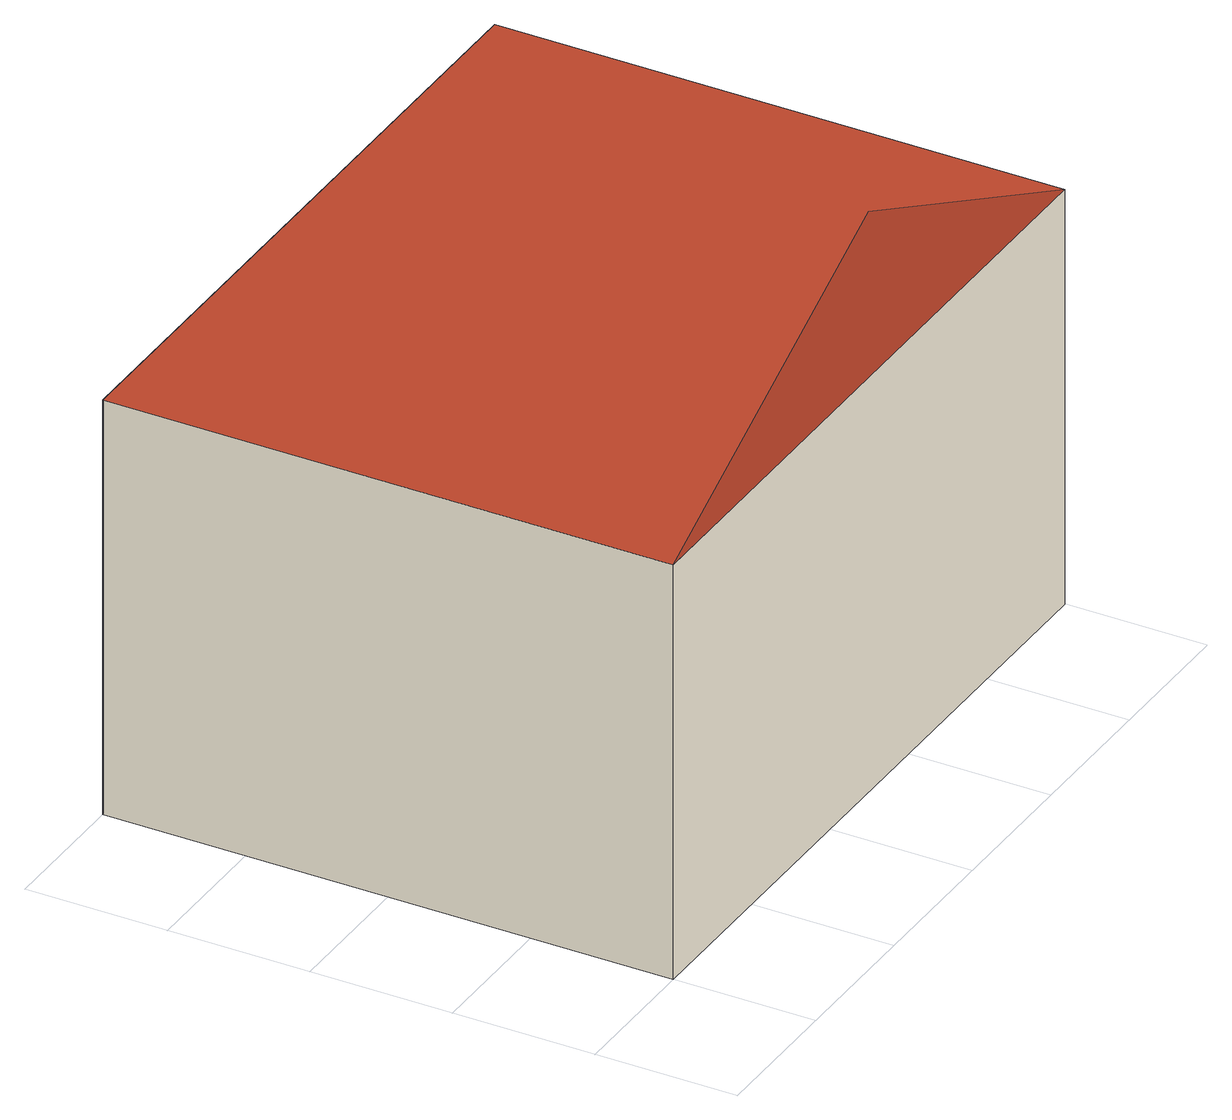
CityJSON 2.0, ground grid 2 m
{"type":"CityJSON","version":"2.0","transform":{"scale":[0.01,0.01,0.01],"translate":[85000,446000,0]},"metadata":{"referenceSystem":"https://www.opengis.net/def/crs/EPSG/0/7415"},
"CityObjects":{
"building1":{"type":"Building","attributes":{"measuredHeight":8.4,"roofType":"gabled","yearOfConstruction":1923,"status":"in use","function":"residential"},"geometry":[{"type":"MultiSurface","lod":"2.2","boundaries":[[[0,1,2,3]],[[4,5,6,7]],[[8,5,4]],[[0,3,5,4]],[[3,2,6,5]],[[2,1,7,6]],[[1,0,4,7]]],"semantics":{"surfaces":[{"type":"GroundSurface"},{"type":"RoofSurface"},{"type":"RoofSurface","slope":35},{"type":"WallSurface"}],"values":[0,1,2,3,3,3,3]}}]}
},
"vertices":[
[0,0,0],[0,800,0],[1000,800,0],[1000,0,0],[0,0,600],[1000,0,600],[1000,800,600],[0,800,600],[500,0,840]
]}
